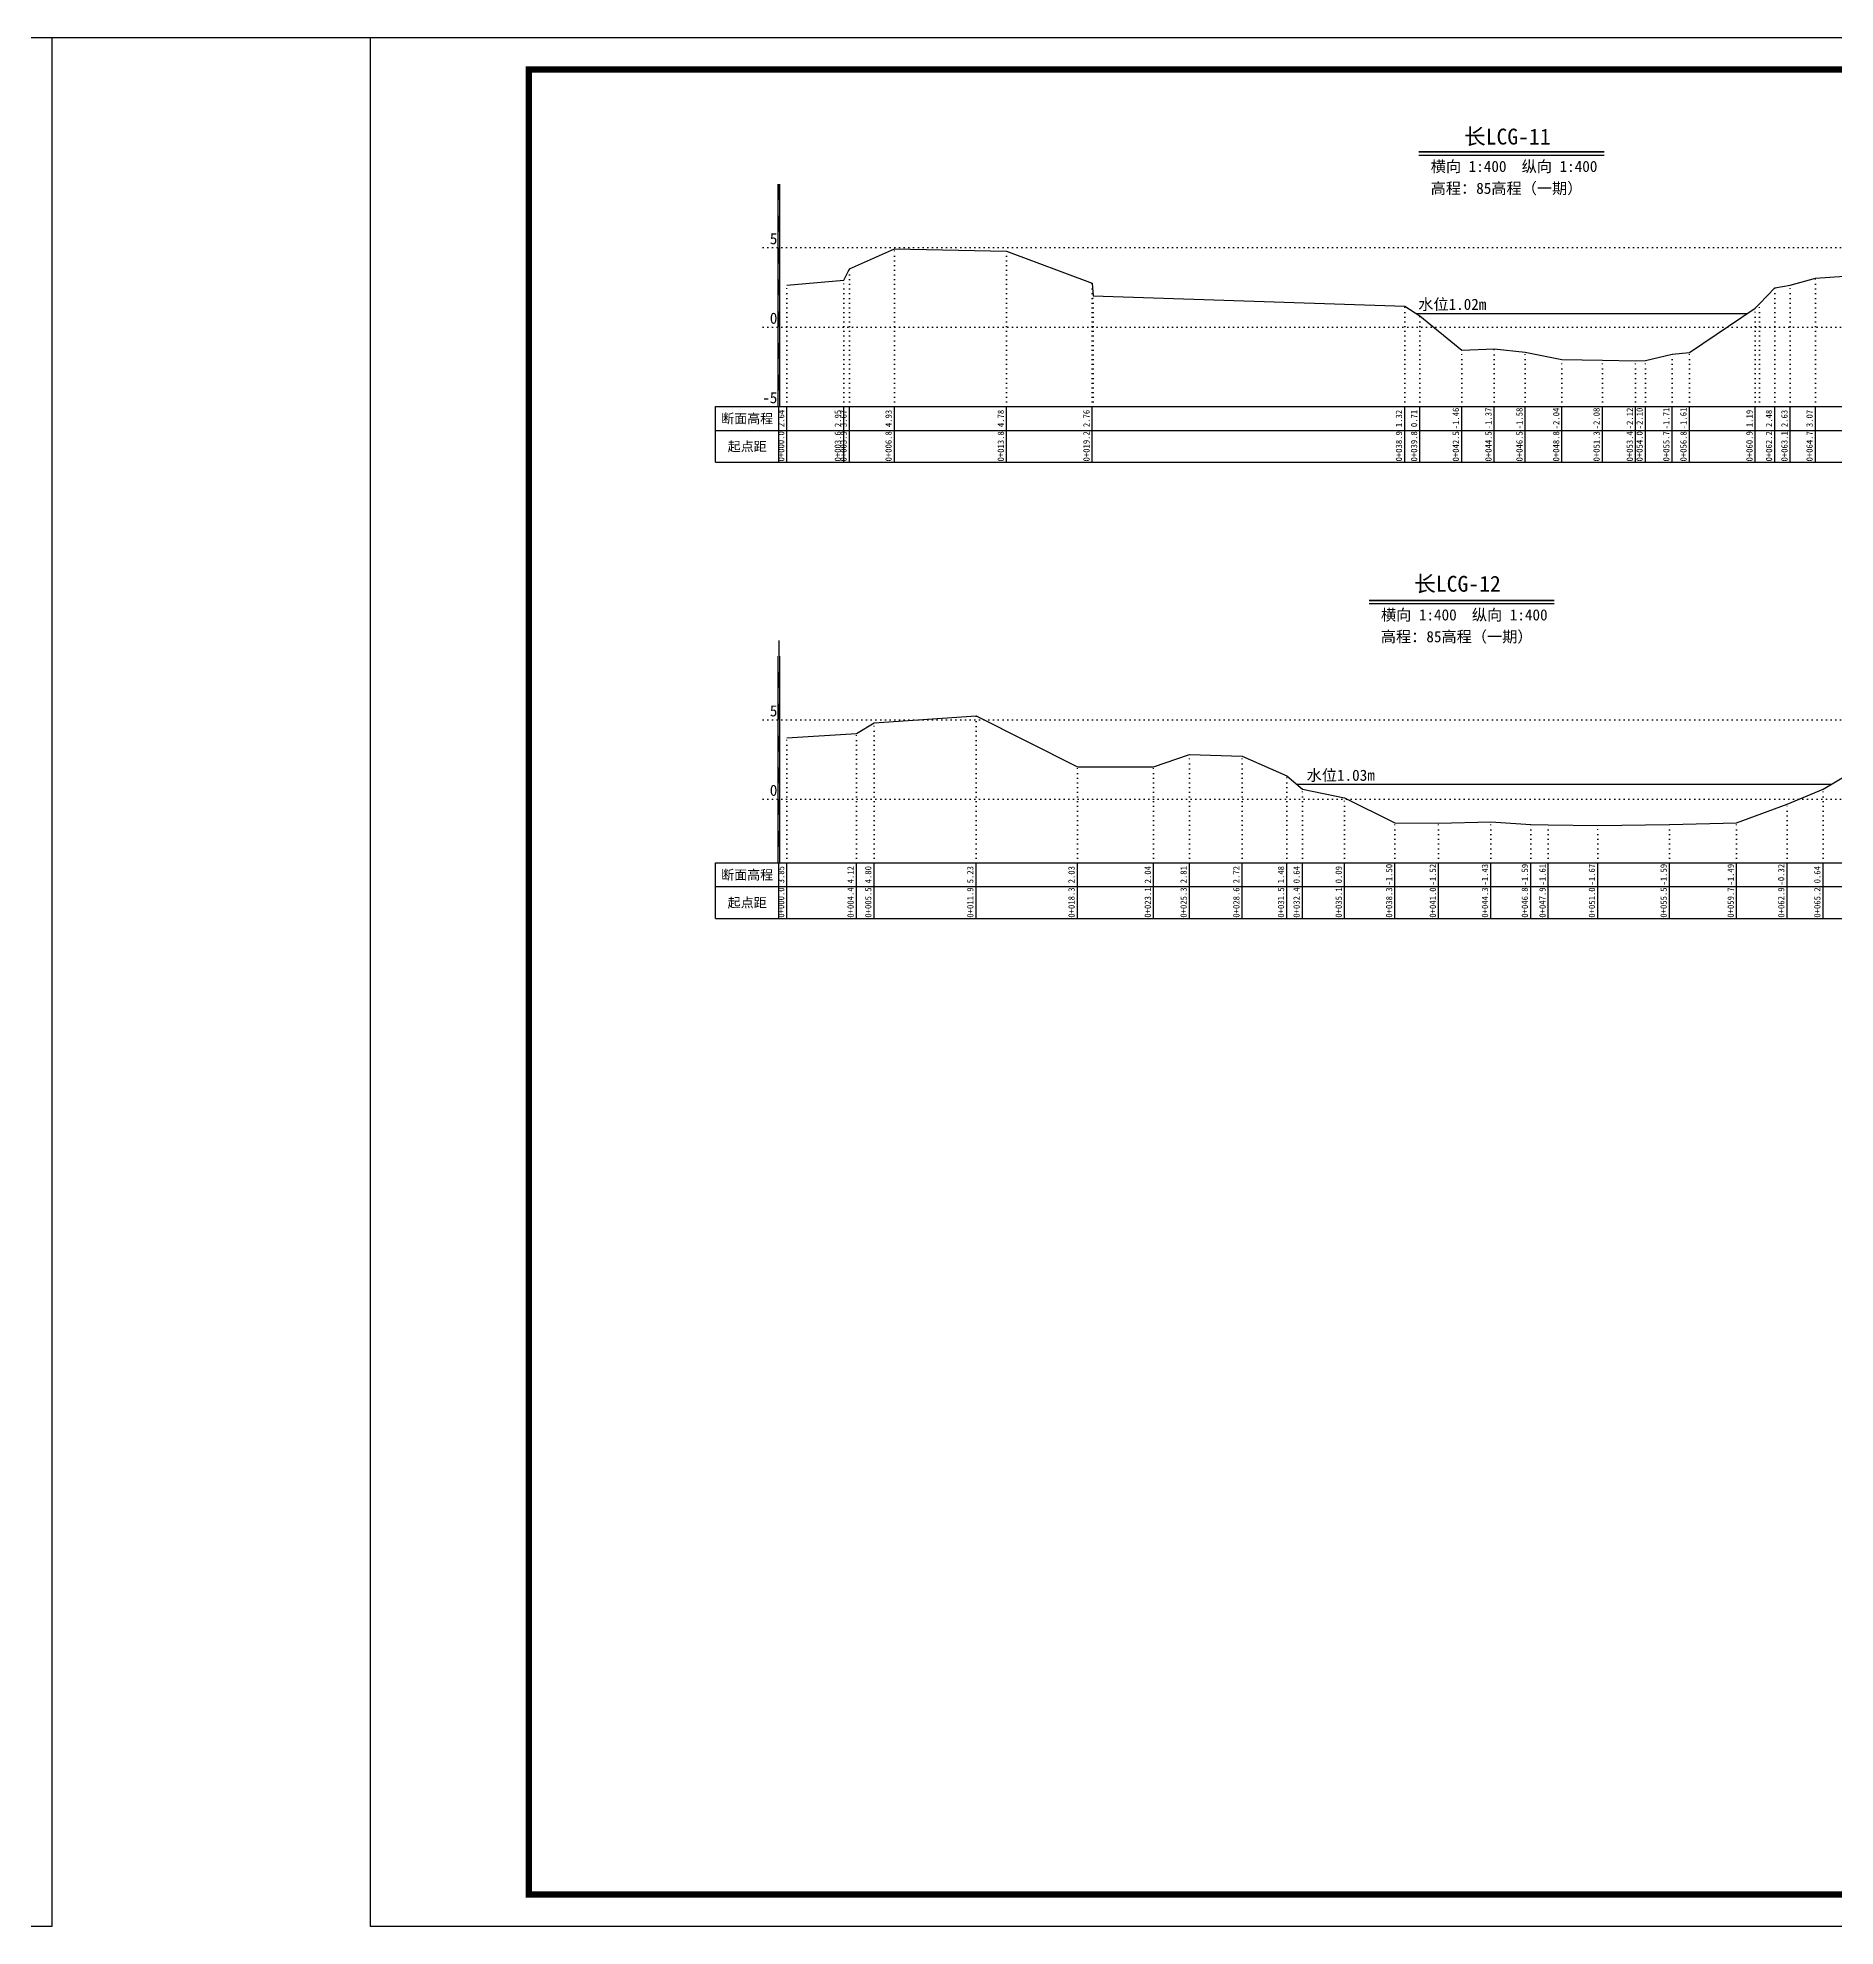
# Model space of a CAD drawing. Header units: millimetres. Extents: x 518574 to 520874, y 3371901 to 3372198.
# Drawn here: x 520402.1 to 520684.8, y 3371900.9 to 3372197.9 of the extents above; entities that cross this region are included whole.
import ezdxf
from ezdxf.enums import TextEntityAlignment as Align

# ---------------------------------------------------------------- set-up
doc = ezdxf.new("R2010")
doc.units = ezdxf.units.MM
doc.header["$LTSCALE"] = 0.4
doc.header["$MEASUREMENT"] = 0
doc.linetypes.add('X4', pattern=[1.6, 0, -1.6])
for name, color, linetype in [('DMX', 1, 'Continuous'), ('zdm1', 5, 'Continuous'), ('ZDMT5', 3, 'Continuous'), ('图框', 7, 'Continuous'), ('断面名称', 5, 'Continuous'), ('比例尺', 3, 'Continuous'), ('水位', 4, 'Continuous')]:
    doc.layers.add(name, color=color, linetype=linetype)
doc.styles.add('HDM', font='fangsong_GB2312.ttf')

msp = doc.modelspace()

# ---------------------------------------------------------------- linework, layer by layer
at = {"layer": 'DMX', "linetype": 'Continuous', "flags": 128}
for points in [[(520519.93, 3372158.97), (520528.86, 3372159.74), (520529.76, 3372161.54), (520536.83, 3372164.69), (520554.48, 3372164.32), (520567.96, 3372159.27), (520568.08, 3372157.27), (520617.11, 3372155.67), (520619.48, 3372154.15), (520626.06, 3372148.72), (520631.18, 3372148.94), (520636.06, 3372148.42), (520641.83, 3372147.27), (520648.18, 3372147.17), (520653.41, 3372147.07), (520654.96, 3372147.12), (520659.16, 3372148.1), (520661.86, 3372148.35), (520672.23, 3372155.35), (520672.88, 3372156.05), (520675.31, 3372158.57), (520677.73, 3372158.95), (520681.68, 3372160.05), (520689.96, 3372160.62)], [(520519.93, 3372087.76), (520530.86, 3372088.43), (520533.63, 3372090.13), (520549.68, 3372091.21), (520565.61, 3372083.21), (520577.61, 3372083.21), (520583.23, 3372085.13), (520591.53, 3372084.91), (520598.56, 3372081.81), (520601.01, 3372079.71), (520607.63, 3372078.33), (520607.63, 3372078.33), (520615.56, 3372074.38), (520622.43, 3372074.33), (520630.63, 3372074.56), (520636.91, 3372074.16), (520639.68, 3372074.11), (520647.46, 3372073.96), (520658.73, 3372074.16), (520669.28, 3372074.41), (520677.23, 3372077.33), (520682.91, 3372079.71), (520682.91, 3372079.71), (520686.78, 3372082.03)]]:
    msp.add_lwpolyline(points, dxfattribs=at)
at = {"layer": 'zdm1', "linetype": 'Continuous'}
for p, q in [((520518.56, 3372139.87), (520518.56, 3372174.87)), ((520518.81, 3372139.87), (520518.81, 3372174.87)), ((520508.68, 3372131.12), (520508.68, 3372139.87)), ((520508.68, 3372139.87), (520519.93, 3372139.87)), ((520518.68, 3372131.12), (520518.68, 3372139.87)), ((520519.93, 3372139.87), (520749.11, 3372139.87)), ((520508.68, 3372136.12), (520749.11, 3372136.12)), ((520508.68, 3372131.12), (520629.13, 3372131.12)), ((520508.68, 3372131.12), (520749.11, 3372131.12)), ((520518.56, 3372068.12), (520518.56, 3372100.62)), ((520518.81, 3372068.12), (520518.81, 3372100.62)), ((520508.68, 3372059.37), (520508.68, 3372068.12)), ((520508.68, 3372068.12), (520519.93, 3372068.12)), ((520518.68, 3372059.37), (520518.68, 3372068.12)), ((520519.93, 3372068.12), (520733.43, 3372068.12)), ((520508.68, 3372064.37), (520733.43, 3372064.37)), ((520508.68, 3372059.37), (520733.43, 3372059.37))]:
    msp.add_line(p, q, dxfattribs=at)
at = {"layer": 'zdm1', "linetype": 'X4'}
for p, q in [((520516.18, 3372164.87), (520751.61, 3372164.87)), ((520516.18, 3372152.37), (520751.61, 3372152.37)), ((520516.18, 3372139.87), (520751.61, 3372139.87)), ((520516.18, 3372090.62), (520735.93, 3372090.62)), ((520516.18, 3372078.12), (520735.93, 3372078.12))]:
    msp.add_line(p, q, dxfattribs=at)
at = {"layer": 'zdm1', "linetype": 'Continuous', "flags": 128}
for points in [[(520518.68, 3372172.37, 0.25, 0.25, 0), (520518.68, 3372174.87, 0.25, 0.25, 0)], [(520518.68, 3372167.37, 0.25, 0.25, 0), (520518.68, 3372169.87, 0.25, 0.25, 0)], [(520518.68, 3372162.37, 0.25, 0.25, 0), (520518.68, 3372164.87, 0.25, 0.25, 0)], [(520518.68, 3372157.37, 0.25, 0.25, 0), (520518.68, 3372159.87, 0.25, 0.25, 0)], [(520518.68, 3372152.37, 0.25, 0.25, 0), (520518.68, 3372154.87, 0.25, 0.25, 0)], [(520518.68, 3372147.37, 0.25, 0.25, 0), (520518.68, 3372149.87, 0.25, 0.25, 0)], [(520518.68, 3372142.37, 0.25, 0.25, 0), (520518.68, 3372144.87, 0.25, 0.25, 0)], [(520518.68, 3372100.62, 0.25, 0.25, 0), (520518.68, 3372103.12, 0.25, 0.25, 0)], [(520518.68, 3372095.62, 0.25, 0.25, 0), (520518.68, 3372098.12, 0.25, 0.25, 0)], [(520518.68, 3372090.62, 0.25, 0.25, 0), (520518.68, 3372093.12, 0.25, 0.25, 0)], [(520518.68, 3372085.62, 0.25, 0.25, 0), (520518.68, 3372088.12, 0.25, 0.25, 0)], [(520518.68, 3372080.62, 0.25, 0.25, 0), (520518.68, 3372083.12, 0.25, 0.25, 0)], [(520518.68, 3372075.62, 0.25, 0.25, 0), (520518.68, 3372078.12, 0.25, 0.25, 0)], [(520518.68, 3372070.62, 0.25, 0.25, 0), (520518.68, 3372073.12, 0.25, 0.25, 0)]]:
    msp.add_lwpolyline(points, format="xyseb", dxfattribs=at)
at = {"layer": 'ZDMT5', "linetype": 'X4'}
for p, q in [((520536.83, 3372139.87), (520536.83, 3372164.69)), ((520554.48, 3372139.87), (520554.48, 3372164.32)), ((520519.93, 3372139.87), (520519.93, 3372158.97)), ((520528.86, 3372139.87), (520528.86, 3372159.74)), ((520529.76, 3372139.87), (520529.76, 3372161.54)), ((520567.96, 3372139.87), (520567.96, 3372159.27)), ((520677.73, 3372139.87), (520677.73, 3372158.95)), ((520681.68, 3372139.87), (520681.68, 3372160.05)), ((520568.08, 3372139.87), (520568.08, 3372157.27)), ((520672.88, 3372139.87), (520672.88, 3372156.05)), ((520675.31, 3372139.87), (520675.31, 3372158.57)), ((520617.11, 3372139.87), (520617.11, 3372155.67)), ((520619.48, 3372139.87), (520619.48, 3372154.15)), ((520672.23, 3372139.87), (520672.23, 3372155.35)), ((520626.06, 3372139.87), (520626.06, 3372148.72)), ((520631.18, 3372139.87), (520631.18, 3372148.94)), ((520636.06, 3372139.87), (520636.06, 3372148.42)), ((520641.83, 3372139.87), (520641.83, 3372147.27)), ((520648.18, 3372139.87), (520648.18, 3372147.17)), ((520653.41, 3372139.87), (520653.41, 3372147.07)), ((520654.96, 3372139.87), (520654.96, 3372147.12)), ((520659.16, 3372139.87), (520659.16, 3372148.1)), ((520661.86, 3372139.87), (520661.86, 3372148.35)), ((520549.68, 3372068.12), (520549.68, 3372091.21)), ((520519.93, 3372068.12), (520519.93, 3372087.76)), ((520530.86, 3372068.12), (520530.86, 3372088.43)), ((520533.63, 3372068.12), (520533.63, 3372090.13)), ((520583.23, 3372068.12), (520583.23, 3372085.13)), ((520591.53, 3372068.12), (520591.53, 3372084.91)), ((520565.61, 3372068.12), (520565.61, 3372083.21)), ((520577.61, 3372068.12), (520577.61, 3372083.21)), ((520598.56, 3372068.12), (520598.56, 3372081.81)), ((520601.01, 3372068.12), (520601.01, 3372079.71)), ((520682.91, 3372068.12), (520682.91, 3372079.71)), ((520607.63, 3372068.12), (520607.63, 3372078.33)), ((520677.23, 3372068.12), (520677.23, 3372077.33)), ((520615.56, 3372068.12), (520615.56, 3372074.38)), ((520622.43, 3372068.12), (520622.43, 3372074.33)), ((520630.63, 3372068.12), (520630.63, 3372074.56)), ((520636.91, 3372068.12), (520636.91, 3372074.16)), ((520639.68, 3372068.12), (520639.68, 3372074.11)), ((520647.46, 3372068.12), (520647.46, 3372073.96)), ((520658.73, 3372068.12), (520658.73, 3372074.16)), ((520669.28, 3372068.12), (520669.28, 3372074.41))]:
    msp.add_line(p, q, dxfattribs=at)
at = {"layer": 'ZDMT5', "linetype": 'Continuous'}
for p, q in [((520519.93, 3372131.12), (520519.93, 3372139.87)), ((520528.86, 3372131.12), (520528.86, 3372139.87)), ((520529.76, 3372131.12), (520529.76, 3372139.87)), ((520536.83, 3372131.12), (520536.83, 3372139.87)), ((520554.48, 3372131.12), (520554.48, 3372139.87)), ((520567.96, 3372131.12), (520567.96, 3372139.87)), ((520617.11, 3372131.12), (520617.11, 3372139.87)), ((520619.48, 3372131.12), (520619.48, 3372139.87)), ((520626.06, 3372131.12), (520626.06, 3372139.87)), ((520631.18, 3372131.12), (520631.18, 3372139.87)), ((520636.06, 3372131.12), (520636.06, 3372139.87)), ((520641.83, 3372131.12), (520641.83, 3372139.87)), ((520648.18, 3372131.12), (520648.18, 3372139.87)), ((520653.41, 3372131.12), (520653.41, 3372139.87)), ((520654.96, 3372131.12), (520654.96, 3372139.87)), ((520659.16, 3372131.12), (520659.16, 3372139.87)), ((520661.86, 3372131.12), (520661.86, 3372139.87)), ((520672.23, 3372131.12), (520672.23, 3372139.87)), ((520675.31, 3372131.12), (520675.31, 3372139.87)), ((520677.73, 3372131.12), (520677.73, 3372139.87)), ((520681.68, 3372131.12), (520681.68, 3372139.87)), ((520519.93, 3372059.37), (520519.93, 3372068.12)), ((520530.86, 3372059.37), (520530.86, 3372068.12)), ((520533.63, 3372059.37), (520533.63, 3372068.12)), ((520549.68, 3372059.37), (520549.68, 3372068.12)), ((520565.61, 3372059.37), (520565.61, 3372068.12)), ((520577.61, 3372059.37), (520577.61, 3372068.12)), ((520583.23, 3372059.37), (520583.23, 3372068.12)), ((520591.53, 3372059.37), (520591.53, 3372068.12)), ((520598.56, 3372059.37), (520598.56, 3372068.12)), ((520601.01, 3372059.37), (520601.01, 3372068.12)), ((520607.63, 3372059.37), (520607.63, 3372068.12)), ((520615.56, 3372059.37), (520615.56, 3372068.12)), ((520622.43, 3372059.37), (520622.43, 3372068.12)), ((520630.63, 3372059.37), (520630.63, 3372068.12)), ((520636.91, 3372059.37), (520636.91, 3372068.12)), ((520639.68, 3372059.37), (520639.68, 3372068.12)), ((520647.46, 3372059.37), (520647.46, 3372068.12)), ((520658.73, 3372059.37), (520658.73, 3372068.12)), ((520669.28, 3372059.37), (520669.28, 3372068.12)), ((520677.23, 3372059.37), (520677.23, 3372068.12)), ((520682.91, 3372059.37), (520682.91, 3372068.12))]:
    msp.add_line(p, q, dxfattribs=at)
at = {"layer": '图框', "flags": 128}
for points in [[(519984.36, 3371900.87), (520404.36, 3371900.87), (520404.36, 3372197.87), (519984.36, 3372197.87)], [(520454.36, 3371900.87), (520874.36, 3371900.87), (520874.36, 3372197.87), (520454.36, 3372197.87)]]:
    msp.add_lwpolyline(points, close=True, dxfattribs=at)
at = {"layer": '图框', "const_width": 1, "flags": 128}
msp.add_lwpolyline([(520479.36, 3371905.87), (520869.36, 3371905.87), (520869.36, 3372192.87), (520479.36, 3372192.87)], close=True, dxfattribs=at)
at = {"layer": '比例尺', "color": 3, "linetype": 'Continuous', "lineweight": 40}
for p, q in [((520619.33, 3372179.91), (520648.46, 3372179.91)), ((520611.49, 3372109.38), (520640.62, 3372109.38))]:
    msp.add_line(p, q, dxfattribs=at)
at = {"layer": '比例尺', "color": 3, "linetype": 'Continuous'}
for p, q in [((520619.33, 3372179.41), (520648.46, 3372179.41)), ((520611.49, 3372108.88), (520640.62, 3372108.88))]:
    msp.add_line(p, q, dxfattribs=at)
at = {"layer": '比例尺', "linetype": 'Continuous'}
msp.add_lwpolyline([(520454.36, 3372197.87), (520404.36, 3372197.87)], dxfattribs=at)
at = {"layer": '水位', "color": 6, "linetype": 'Continuous', "flags": 128}
for points in [[(520618.89, 3372154.52), (520671.01, 3372154.52)], [(520600.07, 3372080.51), (520684.24, 3372080.51)]]:
    msp.add_lwpolyline(points, dxfattribs=at)

# ---------------------------------------------------------------- texts
at = {"layer": 'zdm1', "linetype": 'Continuous', "style": 'HDM'}
for s, p in [('5', (520518.43, 3372164.87)), ('0', (520518.43, 3372152.37)), ('-5', (520518.43, 3372139.87)), ('5', (520518.43, 3372090.62)), ('0', (520518.43, 3372078.12))]:
    msp.add_text(s, height=1.75, dxfattribs=at).set_placement(p, align=Align.BOTTOM_RIGHT)
for s, p in [('断面高程', (520513.68, 3372138)), ('起点距', (520513.68, 3372133.62)), ('断面高程', (520513.68, 3372066.25)), ('起点距', (520513.68, 3372061.87))]:
    msp.add_text(s, height=1.5, dxfattribs=at).set_placement(p, align=Align.MIDDLE)
at = {"layer": 'ZDMT5', "linetype": 'Continuous', "style": 'HDM'}
for s, p in [('2.64', (520519.81, 3372138)), ('2.95', (520528.73, 3372138)), ('3.67', (520529.63, 3372138)), ('4.93', (520536.71, 3372138)), ('4.78', (520554.36, 3372138)), ('2.76', (520567.83, 3372138)), ('1.32', (520616.98, 3372138)), ('0.71', (520619.36, 3372138)), ('-1.46', (520625.93, 3372138)), ('-1.37', (520631.06, 3372138)), ('-1.58', (520635.93, 3372138)), ('-2.04', (520641.71, 3372138)), ('-2.08', (520648.06, 3372138)), ('-2.12', (520653.28, 3372138)), ('-2.10', (520654.83, 3372138)), ('-1.71', (520659.03, 3372138)), ('-1.61', (520661.73, 3372138)), ('1.19', (520672.11, 3372138)), ('2.48', (520675.18, 3372138)), ('2.63', (520677.61, 3372138)), ('3.07', (520681.56, 3372138)), ('0+000.0', (520519.81, 3372133.62)), ('0+003.6', (520528.73, 3372133.62)), ('0+003.9', (520529.63, 3372133.62)), ('0+006.8', (520536.71, 3372133.62)), ('0+013.8', (520554.36, 3372133.62)), ('0+019.2', (520567.83, 3372133.62)), ('0+038.9', (520616.98, 3372133.62)), ('0+039.8', (520619.36, 3372133.62)), ('0+042.5', (520625.93, 3372133.62)), ('0+044.5', (520631.06, 3372133.62)), ('0+046.5', (520635.93, 3372133.62)), ('0+048.8', (520641.71, 3372133.62)), ('0+051.3', (520648.06, 3372133.62)), ('0+053.4', (520653.28, 3372133.62)), ('0+054.0', (520654.83, 3372133.62)), ('0+055.7', (520659.03, 3372133.62)), ('0+056.8', (520661.73, 3372133.62)), ('0+060.9', (520672.11, 3372133.62)), ('0+062.2', (520675.18, 3372133.62)), ('0+063.1', (520677.61, 3372133.62)), ('0+064.7', (520681.56, 3372133.62)), ('3.85', (520519.81, 3372066.25)), ('4.12', (520530.73, 3372066.25)), ('4.80', (520533.51, 3372066.25)), ('5.23', (520549.56, 3372066.25)), ('2.03', (520565.48, 3372066.25)), ('2.04', (520577.48, 3372066.25)), ('2.81', (520583.11, 3372066.25)), ('2.72', (520591.41, 3372066.25)), ('1.48', (520598.43, 3372066.25)), ('0.64', (520600.88, 3372066.25)), ('0.09', (520607.51, 3372066.25)), ('-1.50', (520615.43, 3372066.25)), ('-1.52', (520622.31, 3372066.25)), ('-1.43', (520630.51, 3372066.25)), ('-1.59', (520636.78, 3372066.25)), ('-1.61', (520639.56, 3372066.25)), ('-1.67', (520647.33, 3372066.25)), ('-1.59', (520658.61, 3372066.25)), ('-1.49', (520669.16, 3372066.25)), ('-0.32', (520677.11, 3372066.25)), ('0.64', (520682.78, 3372066.25)), ('0+000.0', (520519.81, 3372061.87)), ('0+004.4', (520530.73, 3372061.87)), ('0+005.5', (520533.51, 3372061.87)), ('0+011.9', (520549.56, 3372061.87)), ('0+018.3', (520565.48, 3372061.87)), ('0+023.1', (520577.48, 3372061.87)), ('0+025.3', (520583.11, 3372061.87)), ('0+028.6', (520591.41, 3372061.87)), ('0+031.5', (520598.43, 3372061.87)), ('0+032.4', (520600.88, 3372061.87)), ('0+035.1', (520607.51, 3372061.87)), ('0+038.3', (520615.43, 3372061.87)), ('0+041.0', (520622.31, 3372061.87)), ('0+044.3', (520630.51, 3372061.87)), ('0+046.8', (520636.78, 3372061.87)), ('0+047.9', (520639.56, 3372061.87)), ('0+051.0', (520647.33, 3372061.87)), ('0+055.5', (520658.61, 3372061.87)), ('0+059.7', (520669.16, 3372061.87)), ('0+062.9', (520677.11, 3372061.87)), ('0+065.2', (520682.78, 3372061.87))]:
    msp.add_text(s, height=1, rotation=90, dxfattribs=at).set_placement(p, align=Align.BOTTOM_CENTER)
at = {"layer": '断面名称', "color": 5, "linetype": 'Continuous', "style": 'HDM'}
for s, p in [('长LCG-11', (520633.23, 3372182.38)), ('长LCG-12', (520625.39, 3372112.05))]:
    msp.add_text(s, height=2.5, dxfattribs=at).set_placement(p, align=Align.MIDDLE)
at = {"layer": '比例尺', "color": 3, "linetype": 'Continuous', "style": 'HDM'}
for s, p in [('横向 1:400  纵向 1:400', (520647.4, 3372176.24)), ('高程：85高程（一期）', (520645.04, 3372172.8)), ('横向 1:400  纵向 1:400', (520639.57, 3372105.71)), ('高程：85高程（一期）', (520637.2, 3372102.28))]:
    msp.add_text(s, height=1.75, dxfattribs=at).set_placement(p, align=Align.BOTTOM_RIGHT)
at = {"layer": '水位', "color": 6, "linetype": 'Continuous', "style": 'HDM'}
for s, p in [('水位1.02m', (520624.58, 3372155.99)), ('水位1.03m', (520607.03, 3372081.93))]:
    msp.add_text(s, height=1.75, dxfattribs=at).set_placement(p, align=Align.MIDDLE)

doc.saveas('drawing.dxf')
